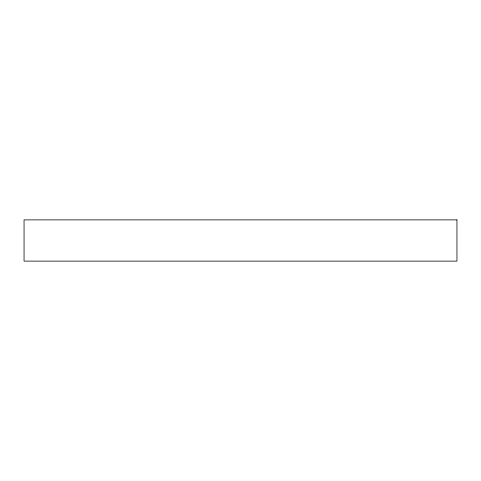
<?xml version="1.0" encoding="UTF-8"?>
<svg xmlns="http://www.w3.org/2000/svg" width="481" height="481" viewBox="0 0 481 481"><rect width="100%" height="100%" fill="white"/><g stroke="black" fill="none" stroke-linecap="round" stroke-linejoin="round"><path stroke-width="0.72" d="M456.95 219.883L24.05 219.883L24.05 261.117L456.95 261.117L456.95 219.883"/></g></svg>
